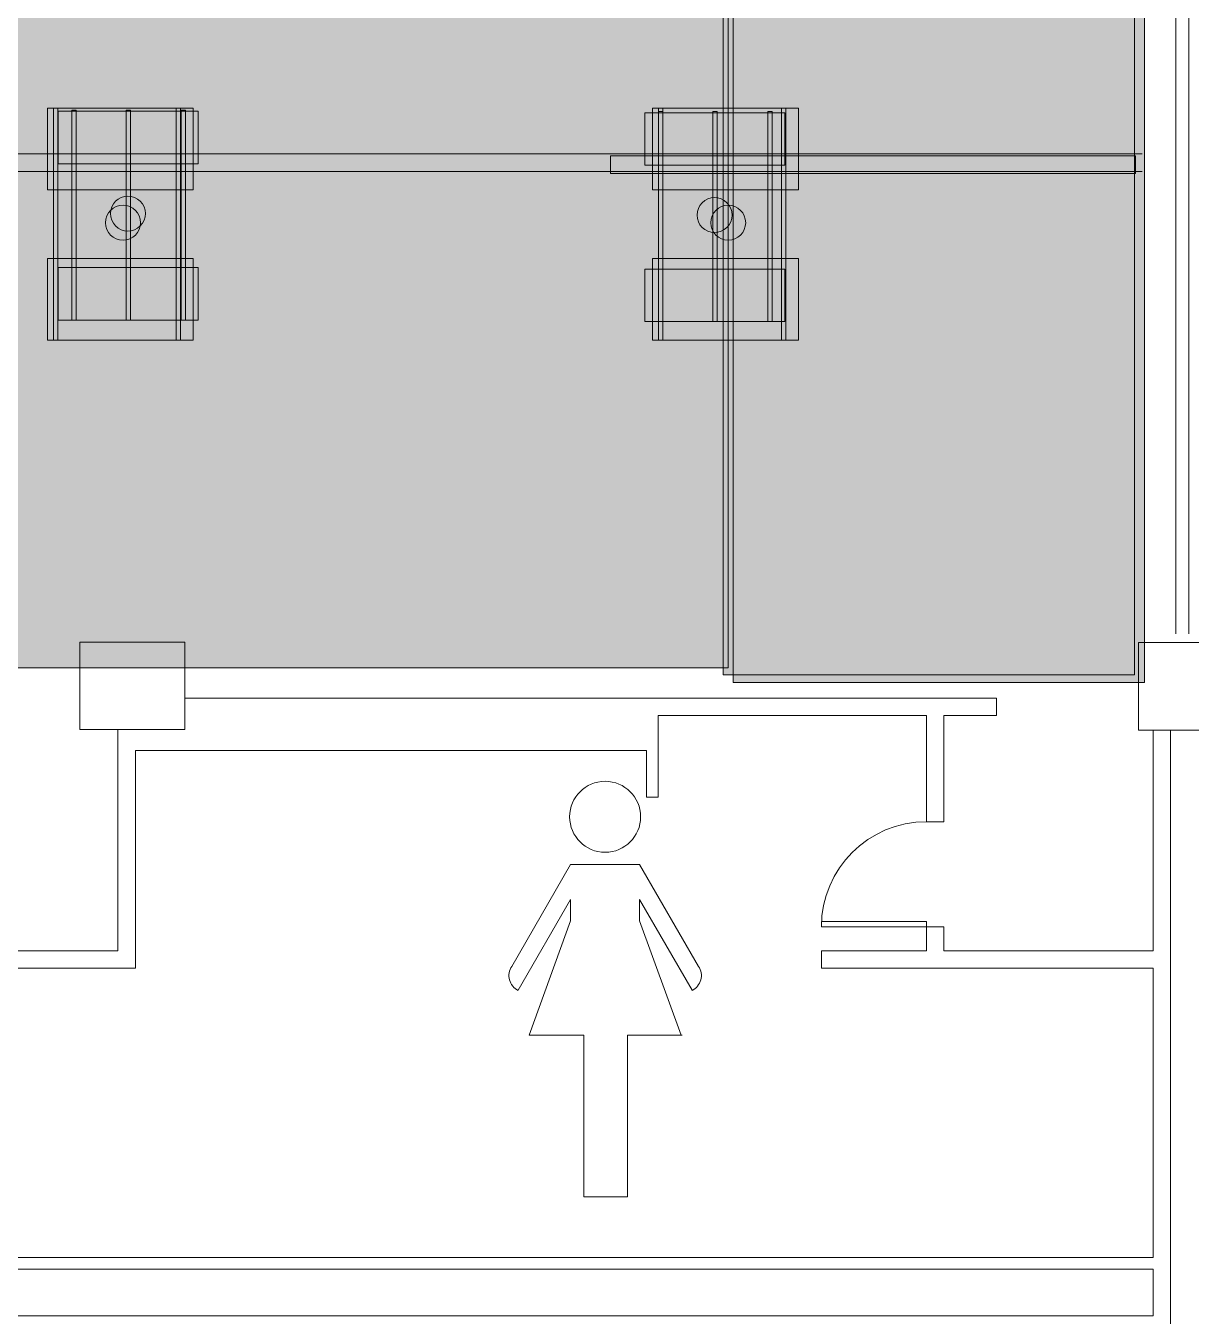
# Model space of a CAD drawing. Header units: inches. Extents: x -10671 to 1761, y -674 to 7170.
# Drawn here: x -2934.8 to -2535.2, y 522.3 to 964.8 of the extents above; entities that cross this region are included whole.
import ezdxf

# ---------------------------------------------------------------- set-up
doc = ezdxf.new("R2010")
doc.units = ezdxf.units.IN
doc.header["$LTSCALE"] = 19.2
doc.header["$MEASUREMENT"] = 0
for name, color, linetype, lineweight in [('DWG-0', 7, 'Continuous', 18), ('Venue-Ceiling-Lights', 7, 'Continuous', 5), ('Venue-Walls and Doors', 7, 'Continuous', 5)]:
    doc.layers.add(name, color=color, linetype=linetype, lineweight=lineweight)
for name, color, linetype, lineweight, true_color in [('PDF', 6, 'Continuous', 5, 0xff00ff), ('Venue-Airwall Closed', 7, 'Continuous', 5, 0x000000), ('Venue-Ceiling-HVAC', 7, 'Continuous', 5, 0xbbbbbb), ('Venue-Ceiling-Obstructions', 7, 'Continuous', 5, 0xdd0000), ('Venue-Columns', 7, 'Continuous', 18, 0xc0c0c0), ('Venue-NO HANG ZONE', 7, 'Continuous', 15, 0xdd0000), ('Venue-Rigging Steel-High', 7, 'Continuous', 5, 0x800000), ('Venue-Text-Facility', 4, 'Continuous', 5, 0x00ffff)]:
    doc.layers.add(name, color=color, linetype=linetype, lineweight=lineweight, true_color=true_color)

# ---------------------------------------------------------------- blocks, each defined once
blk = doc.blocks.new('A-xp01$0$AD03A')
at = {"layer": 'DWG-0'}
for p, q in [((0, 1), (0, 0)), ((0.049, 0), (0.049, 0.999)), ((0, 0), (0.049, 0))]:
    blk.add_line(p, q, dxfattribs=at)
blk.add_arc((0, 0), 1, 0, 90, dxfattribs=at)
blk = doc.blocks.new('A-xp01$0$B$3030')
at = {"layer": 'DWG-0', "flags": 128}
blk.add_lwpolyline([(-15, -15), (15, -15), (15, 15), (-15, 15)], close=True, dxfattribs=at)
blk = doc.blocks.new('A-xp01$0$B$3036')
at = {"layer": 'DWG-0', "flags": 128}
blk.add_lwpolyline([(-15, -18), (-15, 18), (15, 18), (15, -18)], close=True, dxfattribs=at)
blk = doc.blocks.new('WOMEN')
at = {"layer": 'Venue-Text-Facility'}
for p, q in [((-8, 76), (-21.46, 52.68)), ((-8, 76), (7.77, 76)), ((7.77, 76), (21.23, 52.68)), ((-8, 68), (-20, 47.22)), ((-8, 68), (-8, 63.1)), ((7.77, 68), (7.77, 63.1)), ((7.77, 68), (19.77, 47.22)), ((-8, 63.1), (-17.5, 37)), ((7.77, 63.1), (17.27, 37)), ((-5, 37), (-17.5, 37)), ((-5, 37), (-5, 0)), ((5, 37), (5, 0)), ((17.5, 37), (5, 37)), ((-5, 0), (5, 0))]:
    blk.add_line(p, q, dxfattribs=at)
blk.add_circle((-0.12, 86.89), 8.11, dxfattribs=at)
for centre, start, end in [((-18.37, 50.58), 145.7954, 244.2046), ((18.14, 50.58), 295.7954, 34.2046)]:
    blk.add_arc(centre, 3.74, start, end, dxfattribs=at)
blk = doc.blocks.new('WOMENSROOM')
at = {"layer": 'Venue-Text-Facility'}
blk.add_blockref('WOMEN', (-8.49, -6.98), dxfattribs=at)
blk = doc.blocks.new('Airhandler 1 H_2 (2D)')
at = {"layer": 'Venue-Ceiling-HVAC', "linetype": 'Continuous', "lineweight": 0, "true_color": 0xbbbbbb}
for points in [[(-825.6, 90), (-819.6, 90), (-819.6, -90), (-825.6, -90)], [(-997.5, 51.33), (997.5, 51.33), (997.5, -89.67), (-997.5, -89.67)]]:
    blk.add_hatch(color=9, dxfattribs=at).paths.add_polyline_path(points)
at = {"layer": 'Venue-Ceiling-HVAC', "flags": 128}
for points in [[(-825.6, 90), (-819.6, 90), (-819.6, -90), (-825.6, -90)], [(-997.5, 51.33), (997.5, 51.33), (997.5, -89.67), (-997.5, -89.67)]]:
    blk.add_lwpolyline(points, close=True, dxfattribs=at)
blk = doc.blocks.new('Group-1437-1')
at = {"layer": 'PDF'}
for points, invisible_edges in [([(-2704.54, 898.76, 398), (-2703.65, 903.26, 398), (-2700.96, 905.47, 398), (-2704.54, 898.76, 398)], 15), ([(-2700.96, 905.47, 398), (-2700.96, 894.39, 398), (-2704.54, 898.76, 398), (-2700.96, 905.47, 398)], 15), ([(-2700.96, 905.47, 388), (-2703.65, 903.26, 388), (-2704.54, 901.1, 388), (-2700.96, 905.47, 388)], 15), ([(-2700.96, 894.39, 388), (-2700.96, 905.47, 388), (-2704.54, 901.1, 388), (-2700.96, 894.39, 388)], 15), ([(-2704.54, 901.1, 398), (-2704.2, 902.23, 398), (-2703.65, 903.26, 398), (-2704.54, 901.1, 398)], 12), ([(-2704.54, 898.76, 398), (-2704.54, 901.1, 398), (-2703.65, 903.26, 398), (-2704.54, 898.76, 398)], 15), ([(-2703.65, 903.26, 388), (-2704.2, 902.23, 388), (-2704.54, 901.1, 388), (-2703.65, 903.26, 388)], 12), ([(-2703.65, 903.26, 398), (-2701.99, 904.92, 398), (-2700.96, 905.47, 398), (-2703.65, 903.26, 398)], 13), ([(-2700.96, 905.47, 388), (-2701.99, 904.92, 388), (-2703.65, 903.26, 388), (-2700.96, 905.47, 388)], 14), ([(-2703.65, 903.26, 398), (-2702.9, 904.17, 398), (-2701.99, 904.92, 398), (-2703.65, 903.26, 398)], 12), ([(-2701.99, 904.92, 388), (-2702.9, 904.17, 388), (-2703.65, 903.26, 388), (-2701.99, 904.92, 388)], 12), ([(-2700.96, 905.47, 398), (-2699.83, 905.82, 398), (-2698.66, 905.93, 398), (-2700.96, 905.47, 398)], 12), ([(-2700.96, 905.47, 398), (-2698.66, 905.93, 398), (-2695.33, 904.92, 398), (-2700.96, 905.47, 398)], 15), ([(-2698.66, 905.93, 388), (-2699.83, 905.82, 388), (-2700.96, 905.47, 388), (-2698.66, 905.93, 388)], 12), ([(-2695.33, 904.92, 388), (-2698.66, 905.93, 388), (-2700.96, 905.47, 388), (-2695.33, 904.92, 388)], 15), ([(-2700.96, 905.47, 398), (-2695.33, 904.92, 398), (-2692.77, 898.76, 398), (-2700.96, 905.47, 398)], 15), ([(-2700.96, 905.47, 398), (-2692.77, 898.76, 398), (-2700.96, 894.39, 398), (-2700.96, 905.47, 398)], 15), ([(-2692.77, 901.1, 388), (-2695.33, 904.92, 388), (-2700.96, 905.47, 388), (-2692.77, 901.1, 388)], 15), ([(-2700.96, 894.39, 388), (-2692.77, 901.1, 388), (-2700.96, 905.47, 388), (-2700.96, 894.39, 388)], 15), ([(-2698.66, 905.93, 398), (-2697.49, 905.82, 398), (-2696.36, 905.47, 398), (-2698.66, 905.93, 398)], 12), ([(-2698.66, 905.93, 398), (-2696.36, 905.47, 398), (-2695.33, 904.92, 398), (-2698.66, 905.93, 398)], 13), ([(-2696.36, 905.47, 388), (-2697.49, 905.82, 388), (-2698.66, 905.93, 388), (-2696.36, 905.47, 388)], 12), ([(-2695.33, 904.92, 388), (-2696.36, 905.47, 388), (-2698.66, 905.93, 388), (-2695.33, 904.92, 388)], 14), ([(-2695.33, 904.92, 398), (-2694.42, 904.17, 398), (-2693.67, 903.26, 398), (-2695.33, 904.92, 398)], 12), ([(-2695.33, 904.92, 398), (-2693.67, 903.26, 398), (-2692.77, 901.1, 398), (-2695.33, 904.92, 398)], 15), ([(-2695.33, 904.92, 398), (-2692.77, 901.1, 398), (-2692.77, 898.76, 398), (-2695.33, 904.92, 398)], 15), ([(-2693.67, 903.26, 388), (-2694.42, 904.17, 388), (-2695.33, 904.92, 388), (-2693.67, 903.26, 388)], 12), ([(-2692.77, 901.1, 388), (-2693.67, 903.26, 388), (-2695.33, 904.92, 388), (-2692.77, 901.1, 388)], 15), ([(-2693.67, 903.26, 398), (-2693.12, 902.23, 398), (-2692.77, 901.1, 398), (-2693.67, 903.26, 398)], 12), ([(-2692.77, 901.1, 388), (-2693.12, 902.23, 388), (-2693.67, 903.26, 388), (-2692.77, 901.1, 388)], 12), ([(-2704.54, 898.76, 398), (-2704.66, 899.93, 398), (-2704.54, 901.1, 398), (-2704.54, 898.76, 398)], 12), ([(-2704.54, 901.1, 388), (-2704.66, 899.93, 388), (-2704.54, 898.76, 388), (-2704.54, 901.1, 388)], 12), ([(-2704.54, 901.1, 388), (-2704.54, 898.76, 388), (-2703.65, 896.6, 388), (-2704.54, 901.1, 388)], 15), ([(-2704.54, 901.1, 388), (-2703.65, 896.6, 388), (-2700.96, 894.39, 388), (-2704.54, 901.1, 388)], 15), ([(-2703.65, 896.6, 398), (-2704.2, 897.64, 398), (-2704.54, 898.76, 398), (-2703.65, 896.6, 398)], 12), ([(-2700.96, 894.39, 398), (-2703.65, 896.6, 398), (-2704.54, 898.76, 398), (-2700.96, 894.39, 398)], 15), ([(-2704.54, 898.76, 388), (-2704.2, 897.64, 388), (-2703.65, 896.6, 388), (-2704.54, 898.76, 388)], 12), ([(-2700.96, 894.39, 388), (-2695.33, 894.94, 388), (-2692.77, 901.1, 388), (-2700.96, 894.39, 388)], 15), ([(-2692.77, 898.76, 398), (-2695.33, 894.94, 398), (-2700.96, 894.39, 398), (-2692.77, 898.76, 398)], 15), ([(-2695.33, 894.94, 388), (-2692.77, 898.76, 388), (-2692.77, 901.1, 388), (-2695.33, 894.94, 388)], 15), ([(-2692.77, 898.76, 398), (-2693.67, 896.6, 398), (-2695.33, 894.94, 398), (-2692.77, 898.76, 398)], 15), ([(-2695.33, 894.94, 388), (-2693.67, 896.6, 388), (-2692.77, 898.76, 388), (-2695.33, 894.94, 388)], 15), ([(-2692.77, 898.76, 398), (-2693.12, 897.64, 398), (-2693.67, 896.6, 398), (-2692.77, 898.76, 398)], 12), ([(-2693.67, 896.6, 388), (-2693.12, 897.64, 388), (-2692.77, 898.76, 388), (-2693.67, 896.6, 388)], 12), ([(-2692.77, 901.1, 398), (-2692.66, 899.93, 398), (-2692.77, 898.76, 398), (-2692.77, 901.1, 398)], 12), ([(-2692.77, 898.76, 388), (-2692.66, 899.93, 388), (-2692.77, 901.1, 388), (-2692.77, 898.76, 388)], 12), ([(-2701.99, 894.94, 398), (-2702.9, 895.69, 398), (-2703.65, 896.6, 398), (-2701.99, 894.94, 398)], 12), ([(-2700.96, 894.39, 398), (-2701.99, 894.94, 398), (-2703.65, 896.6, 398), (-2700.96, 894.39, 398)], 14), ([(-2703.65, 896.6, 388), (-2702.9, 895.69, 388), (-2701.99, 894.94, 388), (-2703.65, 896.6, 388)], 12), ([(-2703.65, 896.6, 388), (-2701.99, 894.94, 388), (-2700.96, 894.39, 388), (-2703.65, 896.6, 388)], 13), ([(-2695.33, 894.94, 398), (-2698.66, 893.93, 398), (-2700.96, 894.39, 398), (-2695.33, 894.94, 398)], 15), ([(-2700.96, 894.39, 388), (-2698.66, 893.93, 388), (-2695.33, 894.94, 388), (-2700.96, 894.39, 388)], 15), ([(-2698.66, 893.93, 398), (-2699.83, 894.05, 398), (-2700.96, 894.39, 398), (-2698.66, 893.93, 398)], 12), ([(-2700.96, 894.39, 388), (-2699.83, 894.05, 388), (-2698.66, 893.93, 388), (-2700.96, 894.39, 388)], 12), ([(-2695.33, 894.94, 398), (-2696.36, 894.39, 398), (-2698.66, 893.93, 398), (-2695.33, 894.94, 398)], 14), ([(-2698.66, 893.93, 388), (-2696.36, 894.39, 388), (-2695.33, 894.94, 388), (-2698.66, 893.93, 388)], 13), ([(-2696.36, 894.39, 398), (-2697.49, 894.05, 398), (-2698.66, 893.93, 398), (-2696.36, 894.39, 398)], 12), ([(-2698.66, 893.93, 388), (-2697.49, 894.05, 388), (-2696.36, 894.39, 388), (-2698.66, 893.93, 388)], 12), ([(-2693.67, 896.6, 398), (-2694.42, 895.69, 398), (-2695.33, 894.94, 398), (-2693.67, 896.6, 398)], 12), ([(-2695.33, 894.94, 388), (-2694.42, 895.69, 388), (-2693.67, 896.6, 388), (-2695.33, 894.94, 388)], 12)]:
    blk.add_3dface(points, dxfattribs=dict(at, invisible_edges=invisible_edges))
for points in [[(-2704.2, 902.23, 388), (-2704.2, 902.23, 398), (-2703.65, 903.26, 398), (-2703.65, 903.26, 388)], [(-2703.65, 903.26, 388), (-2703.65, 903.26, 398), (-2702.9, 904.17, 398), (-2702.9, 904.17, 388)], [(-2702.9, 904.17, 388), (-2702.9, 904.17, 398), (-2701.99, 904.92, 398), (-2701.99, 904.92, 388)], [(-2701.99, 904.92, 388), (-2701.99, 904.92, 398), (-2700.96, 905.47, 398), (-2700.96, 905.47, 388)], [(-2700.96, 905.47, 388), (-2700.96, 905.47, 398), (-2699.83, 905.82, 398), (-2699.83, 905.82, 388)], [(-2699.83, 905.82, 388), (-2699.83, 905.82, 398), (-2698.66, 905.93, 398), (-2698.66, 905.93, 388)], [(-2698.66, 905.93, 388), (-2698.66, 905.93, 398), (-2697.49, 905.82, 398), (-2697.49, 905.82, 388)], [(-2697.49, 905.82, 388), (-2697.49, 905.82, 398), (-2696.36, 905.47, 398), (-2696.36, 905.47, 388)], [(-2696.36, 905.47, 388), (-2696.36, 905.47, 398), (-2695.33, 904.92, 398), (-2695.33, 904.92, 388)], [(-2695.33, 904.92, 388), (-2695.33, 904.92, 398), (-2694.42, 904.17, 398), (-2694.42, 904.17, 388)], [(-2694.42, 904.17, 388), (-2694.42, 904.17, 398), (-2693.67, 903.26, 398), (-2693.67, 903.26, 388)], [(-2693.67, 903.26, 388), (-2693.67, 903.26, 398), (-2693.12, 902.23, 398), (-2693.12, 902.23, 388)], [(-2704.66, 899.93, 388), (-2704.66, 899.93, 398), (-2704.54, 901.1, 398), (-2704.54, 901.1, 388)], [(-2704.54, 898.76, 388), (-2704.54, 898.76, 398), (-2704.66, 899.93, 398), (-2704.66, 899.93, 388)], [(-2704.54, 901.1, 388), (-2704.54, 901.1, 398), (-2704.2, 902.23, 398), (-2704.2, 902.23, 388)], [(-2704.2, 897.64, 388), (-2704.2, 897.64, 398), (-2704.54, 898.76, 398), (-2704.54, 898.76, 388)], [(-2693.12, 902.23, 388), (-2693.12, 902.23, 398), (-2692.77, 901.1, 398), (-2692.77, 901.1, 388)], [(-2692.77, 898.76, 388), (-2692.77, 898.76, 398), (-2693.12, 897.64, 398), (-2693.12, 897.64, 388)], [(-2692.77, 901.1, 388), (-2692.77, 901.1, 398), (-2692.66, 899.93, 398), (-2692.66, 899.93, 388)], [(-2692.66, 899.93, 388), (-2692.66, 899.93, 398), (-2692.77, 898.76, 398), (-2692.77, 898.76, 388)], [(-2703.65, 896.6, 388), (-2703.65, 896.6, 398), (-2704.2, 897.64, 398), (-2704.2, 897.64, 388)], [(-2702.9, 895.69, 388), (-2702.9, 895.69, 398), (-2703.65, 896.6, 398), (-2703.65, 896.6, 388)], [(-2701.99, 894.94, 388), (-2701.99, 894.94, 398), (-2702.9, 895.69, 398), (-2702.9, 895.69, 388)], [(-2700.96, 894.39, 388), (-2700.96, 894.39, 398), (-2701.99, 894.94, 398), (-2701.99, 894.94, 388)], [(-2699.83, 894.05, 388), (-2699.83, 894.05, 398), (-2700.96, 894.39, 398), (-2700.96, 894.39, 388)], [(-2698.66, 893.93, 388), (-2698.66, 893.93, 398), (-2699.83, 894.05, 398), (-2699.83, 894.05, 388)], [(-2697.49, 894.05, 388), (-2697.49, 894.05, 398), (-2698.66, 893.93, 398), (-2698.66, 893.93, 388)], [(-2696.36, 894.39, 388), (-2696.36, 894.39, 398), (-2697.49, 894.05, 398), (-2697.49, 894.05, 388)], [(-2695.33, 894.94, 388), (-2695.33, 894.94, 398), (-2696.36, 894.39, 398), (-2696.36, 894.39, 388)], [(-2694.42, 895.69, 388), (-2694.42, 895.69, 398), (-2695.33, 894.94, 398), (-2695.33, 894.94, 388)], [(-2693.67, 896.6, 388), (-2693.67, 896.6, 398), (-2694.42, 895.69, 398), (-2694.42, 895.69, 388)], [(-2693.12, 897.64, 388), (-2693.12, 897.64, 398), (-2693.67, 896.6, 398), (-2693.67, 896.6, 388)]]:
    blk.add_3dface(points, dxfattribs=at)
blk = doc.blocks.new('Group-1438-1')
at = {"layer": 'PDF'}
for points in [[(-2722.53, 935.03, 393.91), (-2722.53, 935.03, 397.91), (-2674.53, 935.03, 397.91), (-2674.53, 935.03, 393.91)], [(-2722.53, 917.03, 393.91), (-2722.53, 917.03, 397.91), (-2722.53, 935.03, 397.91), (-2722.53, 935.03, 393.91)], [(-2674.53, 935.03, 397.91), (-2722.53, 935.03, 397.91), (-2722.53, 917.03, 397.91), (-2674.53, 917.03, 397.91)], [(-2674.53, 917.03, 393.91), (-2722.53, 917.03, 393.91), (-2722.53, 935.03, 393.91), (-2674.53, 935.03, 393.91)], [(-2674.53, 935.03, 393.91), (-2674.53, 935.03, 397.91), (-2674.53, 917.03, 397.91), (-2674.53, 917.03, 393.91)], [(-2674.53, 917.03, 393.91), (-2674.53, 917.03, 397.91), (-2722.53, 917.03, 397.91), (-2722.53, 917.03, 393.91)]]:
    blk.add_3dface(points, dxfattribs=at)
blk = doc.blocks.new('Group-1439-1')
at = {"layer": 'PDF'}
for points in [[(-2680.43, 935.43, 397.97), (-2680.43, 935.43, 398.97), (-2678.93, 935.43, 398.97), (-2678.93, 935.43, 397.97)], [(-2680.43, 863.43, 397.97), (-2680.43, 863.43, 398.97), (-2680.43, 935.43, 398.97), (-2680.43, 935.43, 397.97)], [(-2678.93, 935.43, 398.97), (-2680.43, 935.43, 398.97), (-2680.43, 863.43, 398.97), (-2678.93, 863.43, 398.97)], [(-2678.93, 863.43, 397.97), (-2680.43, 863.43, 397.97), (-2680.43, 935.43, 397.97), (-2678.93, 935.43, 397.97)], [(-2678.93, 935.43, 397.97), (-2678.93, 935.43, 398.97), (-2678.93, 863.43, 398.97), (-2678.93, 863.43, 397.97)], [(-2678.93, 863.43, 397.97), (-2678.93, 863.43, 398.97), (-2680.43, 863.43, 398.97), (-2680.43, 863.43, 397.97)]]:
    blk.add_3dface(points, dxfattribs=at)
blk = doc.blocks.new('Group-1440-1')
at = {"layer": 'PDF'}
for points in [[(-2699.25, 935.43, 397.97), (-2699.25, 935.43, 398.97), (-2697.75, 935.43, 398.97), (-2697.75, 935.43, 397.97)], [(-2699.25, 863.43, 397.97), (-2699.25, 863.43, 398.97), (-2699.25, 935.43, 398.97), (-2699.25, 935.43, 397.97)], [(-2697.75, 935.43, 398.97), (-2699.25, 935.43, 398.97), (-2699.25, 863.43, 398.97), (-2697.75, 863.43, 398.97)], [(-2697.75, 863.43, 397.97), (-2699.25, 863.43, 397.97), (-2699.25, 935.43, 397.97), (-2697.75, 935.43, 397.97)], [(-2697.75, 935.43, 397.97), (-2697.75, 935.43, 398.97), (-2697.75, 863.43, 398.97), (-2697.75, 863.43, 397.97)], [(-2697.75, 863.43, 397.97), (-2697.75, 863.43, 398.97), (-2699.25, 863.43, 398.97), (-2699.25, 863.43, 397.97)]]:
    blk.add_3dface(points, dxfattribs=at)
blk = doc.blocks.new('Group-1441-1')
at = {"layer": 'PDF'}
for points in [[(-2717.85, 935.43, 397.97), (-2717.85, 935.43, 398.97), (-2716.35, 935.43, 398.97), (-2716.35, 935.43, 397.97)], [(-2717.85, 863.43, 397.97), (-2717.85, 863.43, 398.97), (-2717.85, 935.43, 398.97), (-2717.85, 935.43, 397.97)], [(-2716.35, 935.43, 398.97), (-2717.85, 935.43, 398.97), (-2717.85, 863.43, 398.97), (-2716.35, 863.43, 398.97)], [(-2716.35, 863.43, 397.97), (-2717.85, 863.43, 397.97), (-2717.85, 935.43, 397.97), (-2716.35, 935.43, 397.97)], [(-2716.35, 935.43, 397.97), (-2716.35, 935.43, 398.97), (-2716.35, 863.43, 398.97), (-2716.35, 863.43, 397.97)], [(-2716.35, 863.43, 397.97), (-2716.35, 863.43, 398.97), (-2717.85, 863.43, 398.97), (-2717.85, 863.43, 397.97)]]:
    blk.add_3dface(points, dxfattribs=at)
blk = doc.blocks.new('Group-1442-1')
at = {"layer": 'PDF'}
for points in [[(-2722.53, 881.4, 393.91), (-2722.53, 881.4, 397.91), (-2674.53, 881.4, 397.91), (-2674.53, 881.4, 393.91)], [(-2722.53, 863.4, 393.91), (-2722.53, 863.4, 397.91), (-2722.53, 881.4, 397.91), (-2722.53, 881.4, 393.91)], [(-2674.53, 881.4, 397.91), (-2722.53, 881.4, 397.91), (-2722.53, 863.4, 397.91), (-2674.53, 863.4, 397.91)], [(-2674.53, 863.4, 393.91), (-2722.53, 863.4, 393.91), (-2722.53, 881.4, 393.91), (-2674.53, 881.4, 393.91)], [(-2674.53, 881.4, 393.91), (-2674.53, 881.4, 397.91), (-2674.53, 863.4, 397.91), (-2674.53, 863.4, 393.91)], [(-2674.53, 863.4, 393.91), (-2674.53, 863.4, 397.91), (-2722.53, 863.4, 397.91), (-2722.53, 863.4, 393.91)]]:
    blk.add_3dface(points, dxfattribs=at)
blk = doc.blocks.new('Group-1443-1')
at = {"layer": 'PDF'}
for name in ['Group-1438-1', 'Group-1441-1', 'Group-1440-1', 'Group-1439-1', 'Group-1437-1', 'Group-1442-1']:
    blk.add_blockref(name, (0, 0), dxfattribs=at)
blk = doc.blocks.new('Group-1528-1')
at = {"layer": 'PDF'}
for points, invisible_edges in [([(-2902.11, 905.98, 388), (-2904.8, 903.77, 388), (-2905.81, 900.44, 388), (-2902.11, 905.98, 388)], 15), ([(-2905.81, 900.44, 388), (-2894.27, 902.73, 388), (-2902.11, 905.98, 388), (-2905.81, 900.44, 388)], 15), ([(-2905.81, 900.44, 398), (-2905.36, 902.73, 398), (-2903.15, 905.43, 398), (-2905.81, 900.44, 398)], 15), ([(-2902.11, 894.89, 398), (-2905.81, 900.44, 398), (-2903.15, 905.43, 398), (-2902.11, 894.89, 398)], 15), ([(-2904.8, 903.77, 388), (-2905.36, 902.73, 388), (-2905.81, 900.44, 388), (-2904.8, 903.77, 388)], 14), ([(-2905.81, 900.44, 398), (-2905.7, 901.61, 398), (-2905.36, 902.73, 398), (-2905.81, 900.44, 398)], 12), ([(-2905.36, 902.73, 388), (-2905.7, 901.61, 388), (-2905.81, 900.44, 388), (-2905.36, 902.73, 388)], 12), ([(-2905.81, 900.44, 388), (-2896.48, 895.45, 388), (-2894.27, 902.73, 388), (-2905.81, 900.44, 388)], 15), ([(-2905.36, 902.73, 398), (-2904.8, 903.77, 398), (-2903.15, 905.43, 398), (-2905.36, 902.73, 398)], 14), ([(-2902.11, 905.98, 388), (-2903.15, 905.43, 388), (-2904.8, 903.77, 388), (-2902.11, 905.98, 388)], 14), ([(-2904.8, 903.77, 398), (-2904.05, 904.68, 398), (-2903.15, 905.43, 398), (-2904.8, 903.77, 398)], 12), ([(-2903.15, 905.43, 388), (-2904.05, 904.68, 388), (-2904.8, 903.77, 388), (-2903.15, 905.43, 388)], 12), ([(-2903.15, 905.43, 398), (-2902.11, 905.98, 398), (-2899.81, 906.44, 398), (-2903.15, 905.43, 398)], 14), ([(-2903.15, 905.43, 398), (-2899.81, 906.44, 398), (-2896.48, 905.43, 398), (-2903.15, 905.43, 398)], 15), ([(-2903.15, 905.43, 398), (-2896.48, 905.43, 398), (-2894.27, 898.14, 398), (-2903.15, 905.43, 398)], 15), ([(-2903.15, 905.43, 398), (-2894.27, 898.14, 398), (-2902.11, 894.89, 398), (-2903.15, 905.43, 398)], 15), ([(-2902.11, 905.98, 398), (-2900.98, 906.32, 398), (-2899.81, 906.44, 398), (-2902.11, 905.98, 398)], 12), ([(-2899.81, 906.44, 388), (-2900.98, 906.32, 388), (-2902.11, 905.98, 388), (-2899.81, 906.44, 388)], 12), ([(-2898.64, 906.32, 388), (-2899.81, 906.44, 388), (-2902.11, 905.98, 388), (-2898.64, 906.32, 388)], 14), ([(-2894.27, 902.73, 388), (-2898.64, 906.32, 388), (-2902.11, 905.98, 388), (-2894.27, 902.73, 388)], 15), ([(-2899.81, 906.44, 398), (-2898.64, 906.32, 398), (-2896.48, 905.43, 398), (-2899.81, 906.44, 398)], 14), ([(-2898.64, 906.32, 398), (-2897.52, 905.98, 398), (-2896.48, 905.43, 398), (-2898.64, 906.32, 398)], 12), ([(-2896.48, 905.43, 388), (-2897.52, 905.98, 388), (-2898.64, 906.32, 388), (-2896.48, 905.43, 388)], 12), ([(-2894.27, 902.73, 388), (-2896.48, 905.43, 388), (-2898.64, 906.32, 388), (-2894.27, 902.73, 388)], 15), ([(-2896.48, 905.43, 398), (-2895.57, 904.68, 398), (-2894.82, 903.77, 398), (-2896.48, 905.43, 398)], 12), ([(-2896.48, 905.43, 398), (-2894.82, 903.77, 398), (-2894.27, 902.73, 398), (-2896.48, 905.43, 398)], 13), ([(-2896.48, 905.43, 398), (-2894.27, 902.73, 398), (-2894.27, 898.14, 398), (-2896.48, 905.43, 398)], 15), ([(-2894.82, 903.77, 388), (-2895.57, 904.68, 388), (-2896.48, 905.43, 388), (-2894.82, 903.77, 388)], 12), ([(-2894.27, 902.73, 388), (-2894.82, 903.77, 388), (-2896.48, 905.43, 388), (-2894.27, 902.73, 388)], 14), ([(-2896.48, 895.45, 388), (-2894.27, 898.14, 388), (-2894.27, 902.73, 388), (-2896.48, 895.45, 388)], 15), ([(-2894.27, 902.73, 398), (-2893.93, 901.61, 398), (-2893.81, 900.44, 398), (-2894.27, 902.73, 398)], 12), ([(-2894.27, 902.73, 398), (-2893.81, 900.44, 398), (-2894.27, 898.14, 398), (-2894.27, 902.73, 398)], 15), ([(-2893.81, 900.44, 388), (-2893.93, 901.61, 388), (-2894.27, 902.73, 388), (-2893.81, 900.44, 388)], 12), ([(-2894.27, 898.14, 388), (-2893.81, 900.44, 388), (-2894.27, 902.73, 388), (-2894.27, 898.14, 388)], 15), ([(-2905.36, 898.14, 398), (-2905.7, 899.27, 398), (-2905.81, 900.44, 398), (-2905.36, 898.14, 398)], 12), ([(-2904.8, 897.1, 398), (-2905.36, 898.14, 398), (-2905.81, 900.44, 398), (-2904.8, 897.1, 398)], 14), ([(-2902.11, 894.89, 398), (-2904.8, 897.1, 398), (-2905.81, 900.44, 398), (-2902.11, 894.89, 398)], 15), ([(-2905.81, 900.44, 388), (-2905.7, 899.27, 388), (-2905.36, 898.14, 388), (-2905.81, 900.44, 388)], 12), ([(-2905.81, 900.44, 388), (-2905.36, 898.14, 388), (-2904.8, 897.1, 388), (-2905.81, 900.44, 388)], 13), ([(-2905.81, 900.44, 388), (-2904.8, 897.1, 388), (-2902.11, 894.89, 388), (-2905.81, 900.44, 388)], 15), ([(-2905.81, 900.44, 388), (-2902.11, 894.89, 388), (-2896.48, 895.45, 388), (-2905.81, 900.44, 388)], 15), ([(-2893.81, 900.44, 398), (-2893.93, 899.27, 398), (-2894.27, 898.14, 398), (-2893.81, 900.44, 398)], 12), ([(-2894.27, 898.14, 388), (-2893.93, 899.27, 388), (-2893.81, 900.44, 388), (-2894.27, 898.14, 388)], 12), ([(-2903.15, 895.45, 398), (-2904.05, 896.2, 398), (-2904.8, 897.1, 398), (-2903.15, 895.45, 398)], 12), ([(-2902.11, 894.89, 398), (-2903.15, 895.45, 398), (-2904.8, 897.1, 398), (-2902.11, 894.89, 398)], 14), ([(-2904.8, 897.1, 388), (-2904.05, 896.2, 388), (-2903.15, 895.45, 388), (-2904.8, 897.1, 388)], 12), ([(-2904.8, 897.1, 388), (-2903.15, 895.45, 388), (-2902.11, 894.89, 388), (-2904.8, 897.1, 388)], 13), ([(-2894.27, 898.14, 398), (-2896.48, 895.45, 398), (-2902.11, 894.89, 398), (-2894.27, 898.14, 398)], 15), ([(-2896.48, 895.45, 398), (-2898.64, 894.55, 398), (-2902.11, 894.89, 398), (-2896.48, 895.45, 398)], 15), ([(-2902.11, 894.89, 388), (-2898.64, 894.55, 388), (-2896.48, 895.45, 388), (-2902.11, 894.89, 388)], 15), ([(-2899.81, 894.44, 398), (-2900.98, 894.55, 398), (-2902.11, 894.89, 398), (-2899.81, 894.44, 398)], 12), ([(-2898.64, 894.55, 398), (-2899.81, 894.44, 398), (-2902.11, 894.89, 398), (-2898.64, 894.55, 398)], 14), ([(-2902.11, 894.89, 388), (-2900.98, 894.55, 388), (-2899.81, 894.44, 388), (-2902.11, 894.89, 388)], 12), ([(-2902.11, 894.89, 388), (-2899.81, 894.44, 388), (-2898.64, 894.55, 388), (-2902.11, 894.89, 388)], 13), ([(-2896.48, 895.45, 398), (-2897.52, 894.89, 398), (-2898.64, 894.55, 398), (-2896.48, 895.45, 398)], 12), ([(-2898.64, 894.55, 388), (-2897.52, 894.89, 388), (-2896.48, 895.45, 388), (-2898.64, 894.55, 388)], 12), ([(-2894.27, 898.14, 398), (-2894.82, 897.1, 398), (-2896.48, 895.45, 398), (-2894.27, 898.14, 398)], 14), ([(-2896.48, 895.45, 388), (-2894.82, 897.1, 388), (-2894.27, 898.14, 388), (-2896.48, 895.45, 388)], 13), ([(-2894.82, 897.1, 398), (-2895.57, 896.2, 398), (-2896.48, 895.45, 398), (-2894.82, 897.1, 398)], 12), ([(-2896.48, 895.45, 388), (-2895.57, 896.2, 388), (-2894.82, 897.1, 388), (-2896.48, 895.45, 388)], 12)]:
    blk.add_3dface(points, dxfattribs=dict(at, invisible_edges=invisible_edges))
for points in [[(-2905.7, 901.61, 388), (-2905.7, 901.61, 398), (-2905.36, 902.73, 398), (-2905.36, 902.73, 388)], [(-2905.36, 902.73, 388), (-2905.36, 902.73, 398), (-2904.8, 903.77, 398), (-2904.8, 903.77, 388)], [(-2904.8, 903.77, 388), (-2904.8, 903.77, 398), (-2904.05, 904.68, 398), (-2904.05, 904.68, 388)], [(-2904.05, 904.68, 388), (-2904.05, 904.68, 398), (-2903.15, 905.43, 398), (-2903.15, 905.43, 388)], [(-2903.15, 905.43, 388), (-2903.15, 905.43, 398), (-2902.11, 905.98, 398), (-2902.11, 905.98, 388)], [(-2902.11, 905.98, 388), (-2902.11, 905.98, 398), (-2900.98, 906.32, 398), (-2900.98, 906.32, 388)], [(-2900.98, 906.32, 388), (-2900.98, 906.32, 398), (-2899.81, 906.44, 398), (-2899.81, 906.44, 388)], [(-2899.81, 906.44, 388), (-2899.81, 906.44, 398), (-2898.64, 906.32, 398), (-2898.64, 906.32, 388)], [(-2898.64, 906.32, 388), (-2898.64, 906.32, 398), (-2897.52, 905.98, 398), (-2897.52, 905.98, 388)], [(-2897.52, 905.98, 388), (-2897.52, 905.98, 398), (-2896.48, 905.43, 398), (-2896.48, 905.43, 388)], [(-2896.48, 905.43, 388), (-2896.48, 905.43, 398), (-2895.57, 904.68, 398), (-2895.57, 904.68, 388)], [(-2895.57, 904.68, 388), (-2895.57, 904.68, 398), (-2894.82, 903.77, 398), (-2894.82, 903.77, 388)], [(-2894.82, 903.77, 388), (-2894.82, 903.77, 398), (-2894.27, 902.73, 398), (-2894.27, 902.73, 388)], [(-2894.27, 902.73, 388), (-2894.27, 902.73, 398), (-2893.93, 901.61, 398), (-2893.93, 901.61, 388)], [(-2905.81, 900.44, 388), (-2905.81, 900.44, 398), (-2905.7, 901.61, 398), (-2905.7, 901.61, 388)], [(-2905.7, 899.27, 388), (-2905.7, 899.27, 398), (-2905.81, 900.44, 398), (-2905.81, 900.44, 388)], [(-2905.36, 898.14, 388), (-2905.36, 898.14, 398), (-2905.7, 899.27, 398), (-2905.7, 899.27, 388)], [(-2893.93, 899.27, 388), (-2893.93, 899.27, 398), (-2894.27, 898.14, 398), (-2894.27, 898.14, 388)], [(-2893.93, 901.61, 388), (-2893.93, 901.61, 398), (-2893.81, 900.44, 398), (-2893.81, 900.44, 388)], [(-2893.81, 900.44, 388), (-2893.81, 900.44, 398), (-2893.93, 899.27, 398), (-2893.93, 899.27, 388)], [(-2904.8, 897.1, 388), (-2904.8, 897.1, 398), (-2905.36, 898.14, 398), (-2905.36, 898.14, 388)], [(-2904.05, 896.2, 388), (-2904.05, 896.2, 398), (-2904.8, 897.1, 398), (-2904.8, 897.1, 388)], [(-2903.15, 895.45, 388), (-2903.15, 895.45, 398), (-2904.05, 896.2, 398), (-2904.05, 896.2, 388)], [(-2902.11, 894.89, 388), (-2902.11, 894.89, 398), (-2903.15, 895.45, 398), (-2903.15, 895.45, 388)], [(-2900.98, 894.55, 388), (-2900.98, 894.55, 398), (-2902.11, 894.89, 398), (-2902.11, 894.89, 388)], [(-2899.81, 894.44, 388), (-2899.81, 894.44, 398), (-2900.98, 894.55, 398), (-2900.98, 894.55, 388)], [(-2898.64, 894.55, 388), (-2898.64, 894.55, 398), (-2899.81, 894.44, 398), (-2899.81, 894.44, 388)], [(-2897.52, 894.89, 388), (-2897.52, 894.89, 398), (-2898.64, 894.55, 398), (-2898.64, 894.55, 388)], [(-2896.48, 895.45, 388), (-2896.48, 895.45, 398), (-2897.52, 894.89, 398), (-2897.52, 894.89, 388)], [(-2895.57, 896.2, 388), (-2895.57, 896.2, 398), (-2896.48, 895.45, 398), (-2896.48, 895.45, 388)], [(-2894.82, 897.1, 388), (-2894.82, 897.1, 398), (-2895.57, 896.2, 398), (-2895.57, 896.2, 388)], [(-2894.27, 898.14, 388), (-2894.27, 898.14, 398), (-2894.82, 897.1, 398), (-2894.82, 897.1, 388)]]:
    blk.add_3dface(points, dxfattribs=at)
blk = doc.blocks.new('Group-1529-1')
at = {"layer": 'PDF'}
for points in [[(-2923.69, 935.54, 393.91), (-2923.69, 935.54, 397.91), (-2875.69, 935.54, 397.91), (-2875.69, 935.54, 393.91)], [(-2923.69, 917.54, 393.91), (-2923.69, 917.54, 397.91), (-2923.69, 935.54, 397.91), (-2923.69, 935.54, 393.91)], [(-2875.69, 935.54, 397.91), (-2923.69, 935.54, 397.91), (-2923.69, 917.54, 397.91), (-2875.69, 917.54, 397.91)], [(-2875.69, 917.54, 393.91), (-2923.69, 917.54, 393.91), (-2923.69, 935.54, 393.91), (-2875.69, 935.54, 393.91)], [(-2875.69, 935.54, 393.91), (-2875.69, 935.54, 397.91), (-2875.69, 917.54, 397.91), (-2875.69, 917.54, 393.91)], [(-2875.69, 917.54, 393.91), (-2875.69, 917.54, 397.91), (-2923.69, 917.54, 397.91), (-2923.69, 917.54, 393.91)]]:
    blk.add_3dface(points, dxfattribs=at)
blk = doc.blocks.new('Group-1530-1')
at = {"layer": 'PDF'}
for points in [[(-2881.58, 935.94, 397.97), (-2881.58, 935.94, 398.97), (-2880.08, 935.94, 398.97), (-2880.08, 935.94, 397.97)], [(-2881.58, 863.94, 397.97), (-2881.58, 863.94, 398.97), (-2881.58, 935.94, 398.97), (-2881.58, 935.94, 397.97)], [(-2880.08, 935.94, 398.97), (-2881.58, 935.94, 398.97), (-2881.58, 863.94, 398.97), (-2880.08, 863.94, 398.97)], [(-2880.08, 863.94, 397.97), (-2881.58, 863.94, 397.97), (-2881.58, 935.94, 397.97), (-2880.08, 935.94, 397.97)], [(-2880.08, 935.94, 397.97), (-2880.08, 935.94, 398.97), (-2880.08, 863.94, 398.97), (-2880.08, 863.94, 397.97)], [(-2880.08, 863.94, 397.97), (-2880.08, 863.94, 398.97), (-2881.58, 863.94, 398.97), (-2881.58, 863.94, 397.97)]]:
    blk.add_3dface(points, dxfattribs=at)
blk = doc.blocks.new('Group-1531-1')
at = {"layer": 'PDF'}
for points in [[(-2900.4, 935.94, 397.97), (-2900.4, 935.94, 398.97), (-2898.9, 935.94, 398.97), (-2898.9, 935.94, 397.97)], [(-2900.4, 863.94, 397.97), (-2900.4, 863.94, 398.97), (-2900.4, 935.94, 398.97), (-2900.4, 935.94, 397.97)], [(-2898.9, 935.94, 398.97), (-2900.4, 935.94, 398.97), (-2900.4, 863.94, 398.97), (-2898.9, 863.94, 398.97)], [(-2898.9, 863.94, 397.97), (-2900.4, 863.94, 397.97), (-2900.4, 935.94, 397.97), (-2898.9, 935.94, 397.97)], [(-2898.9, 935.94, 397.97), (-2898.9, 935.94, 398.97), (-2898.9, 863.94, 398.97), (-2898.9, 863.94, 397.97)], [(-2898.9, 863.94, 397.97), (-2898.9, 863.94, 398.97), (-2900.4, 863.94, 398.97), (-2900.4, 863.94, 397.97)]]:
    blk.add_3dface(points, dxfattribs=at)
blk = doc.blocks.new('Group-1532-1')
at = {"layer": 'PDF'}
for points in [[(-2919, 935.94, 397.97), (-2919, 935.94, 398.97), (-2917.5, 935.94, 398.97), (-2917.5, 935.94, 397.97)], [(-2919, 863.94, 397.97), (-2919, 863.94, 398.97), (-2919, 935.94, 398.97), (-2919, 935.94, 397.97)], [(-2917.5, 935.94, 398.97), (-2919, 935.94, 398.97), (-2919, 863.94, 398.97), (-2917.5, 863.94, 398.97)], [(-2917.5, 863.94, 397.97), (-2919, 863.94, 397.97), (-2919, 935.94, 397.97), (-2917.5, 935.94, 397.97)], [(-2917.5, 935.94, 397.97), (-2917.5, 935.94, 398.97), (-2917.5, 863.94, 398.97), (-2917.5, 863.94, 397.97)], [(-2917.5, 863.94, 397.97), (-2917.5, 863.94, 398.97), (-2919, 863.94, 398.97), (-2919, 863.94, 397.97)]]:
    blk.add_3dface(points, dxfattribs=at)
blk = doc.blocks.new('Group-1533-1')
at = {"layer": 'PDF'}
for points in [[(-2923.69, 881.91, 393.91), (-2923.69, 881.91, 397.91), (-2875.69, 881.91, 397.91), (-2875.69, 881.91, 393.91)], [(-2923.69, 863.91, 393.91), (-2923.69, 863.91, 397.91), (-2923.69, 881.91, 397.91), (-2923.69, 881.91, 393.91)], [(-2875.69, 881.91, 397.91), (-2923.69, 881.91, 397.91), (-2923.69, 863.91, 397.91), (-2875.69, 863.91, 397.91)], [(-2875.69, 863.91, 393.91), (-2923.69, 863.91, 393.91), (-2923.69, 881.91, 393.91), (-2875.69, 881.91, 393.91)], [(-2875.69, 881.91, 393.91), (-2875.69, 881.91, 397.91), (-2875.69, 863.91, 397.91), (-2875.69, 863.91, 393.91)], [(-2875.69, 863.91, 393.91), (-2875.69, 863.91, 397.91), (-2923.69, 863.91, 397.91), (-2923.69, 863.91, 393.91)]]:
    blk.add_3dface(points, dxfattribs=at)
blk = doc.blocks.new('Group-1534-1')
at = {"layer": 'PDF'}
for name in ['Group-1529-1', 'Group-1532-1', 'Group-1531-1', 'Group-1530-1', 'Group-1528-1', 'Group-1533-1']:
    blk.add_blockref(name, (0, 0), dxfattribs=at)
blk = doc.blocks.new('Group-2775-1')
at = {"layer": 'Venue-Ceiling-Lights', "color": 7, "linetype": 'Continuous', "lineweight": 5, "flags": 128}
for points in [[(-2927.4, 936.6), (-2877.4, 936.6), (-2877.4, 908.6), (-2927.4, 908.6)], [(-2925.34, 936.6), (-2923.84, 936.6), (-2923.84, 857.01), (-2925.34, 857.01)], [(-2883.25, 936.6), (-2881.75, 936.6), (-2881.75, 857.01), (-2883.25, 857.01)], [(-2927.4, 885.01), (-2877.4, 885.01), (-2877.4, 857.01), (-2927.4, 857.01)]]:
    blk.add_lwpolyline(points, close=True, dxfattribs=at)
at = {"layer": 'Venue-Ceiling-Lights', "color": 7, "linetype": 'Continuous', "lineweight": 5}
blk.add_circle((-2901.48, 897.31), 6, dxfattribs=at)
blk = doc.blocks.new('Group-2776-1')
at = {"layer": 'Venue-Ceiling-Lights', "color": 7, "linetype": 'Continuous', "lineweight": 5, "flags": 128}
for points in [[(-2719.9, 936.6), (-2669.9, 936.6), (-2669.9, 908.6), (-2719.9, 908.6)], [(-2717.84, 936.6), (-2716.34, 936.6), (-2716.34, 857.01), (-2717.84, 857.01)], [(-2675.75, 936.6), (-2674.25, 936.6), (-2674.25, 857.01), (-2675.75, 857.01)], [(-2719.9, 885.01), (-2669.9, 885.01), (-2669.9, 857.01), (-2719.9, 857.01)]]:
    blk.add_lwpolyline(points, close=True, dxfattribs=at)
at = {"layer": 'Venue-Ceiling-Lights', "color": 7, "linetype": 'Continuous', "lineweight": 5}
blk.add_circle((-2693.98, 897.31), 6, dxfattribs=at)

msp = doc.modelspace()

# ---------------------------------------------------------------- hatches: boundary and pattern name
at = {"layer": 'Venue-Ceiling-Obstructions', "linetype": 'Continuous', "lineweight": 0}
msp.add_hatch(color=255, dxfattribs=at).paths.add_polyline_path([(-2692.27, 2734.68), (-2551.27, 2734.68), (-2551.27, 739.68), (-2692.27, 739.68)])
at = {"layer": 'Venue-NO HANG ZONE', "linetype": 'Continuous', "lineweight": 0}
msp.add_hatch(color=7, dxfattribs=at).paths.add_polyline_path([(-3953.98, 744.67), (-3953.98, 980.67), (-2693.98, 980.67), (-2693.98, 744.67)])

# ---------------------------------------------------------------- linework, layer by layer
at = {"layer": 'Venue-Airwall Closed'}
for p, q in [((-2540.5, 2519.3), (-2540.49, 756.3)), ((-2536, 2519.3), (-2535.99, 756.3))]:
    msp.add_line(p, q, dxfattribs=at)
at = {"layer": 'Venue-Ceiling-Obstructions', "flags": 128}
msp.add_lwpolyline([(-2692.27, 2734.68), (-2551.27, 2734.68), (-2551.27, 739.68), (-2692.27, 739.68)], close=True, dxfattribs=at)
at = {"layer": 'Venue-NO HANG ZONE', "flags": 128}
msp.add_lwpolyline([(-3953.98, 744.67), (-3953.98, 980.67), (-2693.98, 980.67), (-2693.98, 744.67)], close=True, dxfattribs=at)
at = {"layer": 'Venue-Rigging Steel-High'}
for p, q in [((-3975.08, 920.92), (-2552.03, 920.92)), ((-3975.08, 914.92), (-2552.03, 914.92))]:
    msp.add_line(p, q, dxfattribs=at)
at = {"layer": 'Venue-Walls and Doors'}
for p, q in [((-2880.25, 734.3), (-2602, 734.3)), ((-2602, 728.3), (-2602, 734.3)), ((-2718, 728.3), (-2626, 728.3)), ((-2718, 700.3), (-2718, 728.3)), ((-2626, 691.89), (-2626, 728.3)), ((-2620, 691.89), (-2620, 728.3)), ((-2620, 728.3), (-2602, 728.3)), ((-2903.25, 723.52), (-2903.25, 647.64)), ((-2548.27, 647.64), (-2548.27, 723.3)), ((-2548.27, 647.64), (-2548.27, 723.3)), ((-2542.27, 723.3), (-2542.27, 396.3)), ((-2542.27, 723.3), (-2542.27, 396.3)), ((-2897.25, 716.3), (-2897.25, 641.64)), ((-2722, 716.3), (-2897.25, 716.3)), ((-2722, 716.3), (-2722, 700.3)), ((-2722, 700.3), (-2718, 700.3)), ((-2626, 691.89), (-2620, 691.89)), ((-2626, 655.89), (-2620, 655.89)), ((-2626, 647.64), (-2626, 655.89)), ((-2620, 647.64), (-2620, 655.89)), ((-2903.25, 647.64), (-2978.25, 647.64)), ((-2626, 647.64), (-2662, 647.64)), ((-2662, 641.64), (-2662, 647.64)), ((-2548.27, 647.64), (-2620, 647.64)), ((-2548.27, 647.64), (-2598.25, 647.64)), ((-2897.25, 641.64), (-2960.77, 641.64)), ((-2548.27, 641.64), (-2662, 641.64)), ((-2548.27, 641.64), (-2598.25, 641.64)), ((-2548.27, 542.39), (-2548.27, 641.64)), ((-2548.27, 542.39), (-2548.27, 641.64)), ((-2548.27, 542.39), (-2960.77, 542.39)), ((-2548.27, 542.39), (-2598.25, 542.39)), ((-2548.27, 538.39), (-3259.21, 538.39)), ((-2548.27, 538.39), (-2598.25, 538.39)), ((-2548.27, 522.39), (-2548.27, 538.39)), ((-2548.27, 522.39), (-2548.27, 538.39)), ((-2548.27, 522.39), (-3259.21, 522.39)), ((-2548.27, 522.39), (-2598.25, 522.39))]:
    msp.add_line(p, q, dxfattribs=at)

# ---------------------------------------------------------------- block references
at = {"layer": 'PDF'}
for name in ['Group-1534-1', 'Group-1443-1']:
    msp.add_blockref(name, (0, 0), dxfattribs=at)
at = {"layer": 'Venue-Ceiling-Lights', "color": 7}
for name in ['Group-2775-1', 'Group-2776-1']:
    msp.add_blockref(name, (0, 0), dxfattribs=at)
at = {"layer": 'Venue-Columns', "rotation": 90}
for name, p in [('A-xp01$0$B$3036', (-2898.25, 738.52)), ('A-xp01$0$B$3030', (-2538.26, 738.3))]:
    msp.add_blockref(name, p, dxfattribs=at)
at = {"layer": 'Venue-NO HANG ZONE', "rotation": 90}
msp.add_blockref('Airhandler 1 H_2 (2D)', (-2644.34, 1739.81), dxfattribs=at)
at = {"layer": 'Venue-Text-Facility', "xscale": 1.5, "yscale": 1.5, "zscale": 1.5}
msp.add_blockref('WOMENSROOM', (-2723.26, 573.71), dxfattribs=at)
at = {"layer": 'Venue-Walls and Doors', "xscale": 36, "yscale": 36, "zscale": 36, "rotation": 90}
msp.add_blockref('A-xp01$0$AD03A', (-2626, 655.89), dxfattribs=at)

doc.saveas('drawing.dxf')
